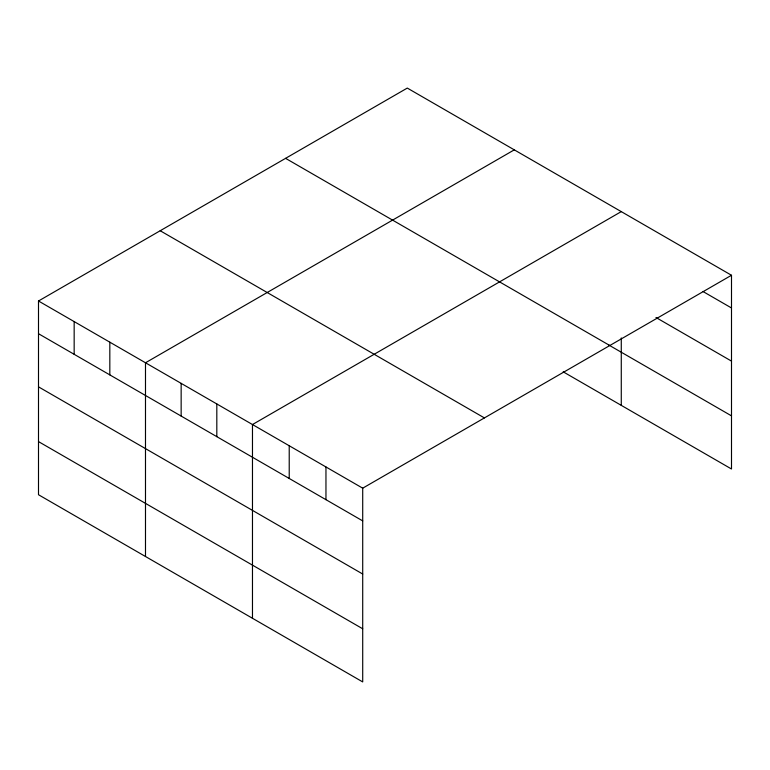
<?xml version="1.0" encoding="UTF-8"?>
<svg xmlns="http://www.w3.org/2000/svg" width="770" height="770" viewBox="0 0 770 770"><rect width="100%" height="100%" fill="white"/><g stroke="black" fill="none" stroke-linecap="round" stroke-linejoin="round"><path stroke-width="1.16" d="M563.188 371.823L731.5 468.997L731.5 275.265L407.292 88.078L38.5 301.003L38.5 494.735L362.708 681.922L362.708 488.18L38.5 301.003M514.283 149.852L145.492 362.776L145.492 556.508M621.274 211.615L252.473 424.539L252.473 618.281M362.708 488.18L731.5 275.265M702.923 291.474L731.5 307.971M655.973 317.5L731.5 361.111M285.593 158.351L609.801 345.528M609.041 345.162L731.5 415.858M160.198 230.74L484.407 417.918M38.5 333.708L362.708 520.895M38.5 386.848L362.708 574.025M38.5 441.605L362.708 628.782M621.274 337.934L621.274 405.357M325.96 466.967L325.96 499.682M289.222 445.753L289.222 478.468M216.813 403.952L216.813 436.657M181.152 383.364L181.152 416.07M109.821 342.178L109.821 374.894M74.161 321.591L74.161 354.306"/></g></svg>
